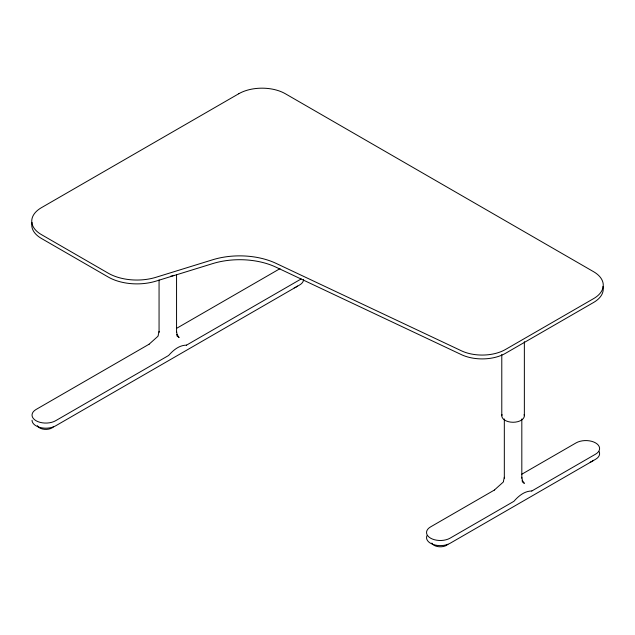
<?xml version="1.0" encoding="UTF-8"?>
<svg xmlns="http://www.w3.org/2000/svg" width="635" height="635" viewBox="0 0 635 635"><rect width="100%" height="100%" fill="white"/><g stroke="black" fill="none" stroke-linecap="round" stroke-linejoin="round"><path stroke-width="0.95" d="M159.06 331.438L158.139 335.605M504.325 477.29L503.404 481.457M149.066 344.241L158.052 336.169M494.324 490.093L503.317 482.021M149.098 344.218L36.076 409.472A13.803 7.969 0 0 0 36.076 420.743A13.803 7.969 0 0 0 55.594 420.743L168.616 355.489C173.331 350.147 179.062 345.226 186.555 345.13M176.459 328.422L280.035 268.629M186.523 345.146L299.545 279.892A13.803 7.969 0 0 0 301.093 278.828M494.363 490.069L430.57 526.899A13.803 7.969 0 0 0 430.57 538.163A13.803 7.969 0 0 0 450.088 538.163L513.874 501.34C518.597 495.998 524.327 491.077 531.82 490.974M521.653 474.313L576.056 442.905A13.803 7.969 0 0 1 595.574 442.905A13.803 7.969 0 0 1 595.574 454.168L531.789 490.998M522.16 481.719L524.359 483.386L522.224 480.274L522.518 481.211L521.819 477.29M176.903 335.875L179.102 337.534L176.967 334.423L177.252 335.367L176.562 331.438M524.359 341.701L524.359 415.758M521.819 418.973L521.819 478.171M504.325 418.973L504.325 478.171M501.785 354.536L501.785 415.758M176.562 274.995L176.562 332.319M159.06 279.94L159.06 332.319M174.077 275.32A11.287 6.517 0 0 1 170.728 276.201M524.145 414.48A11.287 6.517 0 0 1 513.072 422.267A11.287 6.517 0 0 1 502.007 414.48M602.964 286.52A32.956 19.026 0 0 1 593.598 302.466L505.484 353.33A32.956 19.026 0 0 1 462.113 354.973L276.352 267.343A57.396 33.139 0 0 0 211.82 263.874L156.067 281.107A40.569 23.424 0 0 1 108.228 277.027L41.402 238.442A32.956 19.026 0 0 1 32.036 222.504M303.594 279.384A13.803 7.969 0 0 1 299.545 285.02L55.594 425.863A13.803 7.969 0 0 1 40.553 427.593A13.803 7.969 0 0 1 32.036 420.227M53.435 426.863A8.779 5.072 0 0 1 44.688 429.355A8.779 5.072 0 0 1 37.346 425.64M297.394 286.012A8.779 5.072 0 0 1 294.18 287.869M447.937 544.282A8.779 5.072 0 0 1 439.182 546.775A8.779 5.072 0 0 1 431.848 543.06M593.423 460.288A8.779 5.072 0 0 1 590.209 462.145M599.146 451.596A13.803 7.969 0 0 1 595.574 459.288L450.088 543.29A13.803 7.969 0 0 1 433.427 544.552A13.803 7.969 0 0 1 426.998 535.591M238.752 93.75L41.402 207.693A32.956 19.026 0 0 0 41.402 234.601L108.228 273.185A40.569 23.424 0 0 0 156.067 277.265L211.82 260.033A57.396 33.139 0 0 1 276.352 263.509L462.113 351.131A32.956 19.026 0 0 0 505.484 349.488L593.598 298.625A32.956 19.026 0 0 0 593.598 271.709L285.361 93.75A32.956 19.026 0 0 0 238.752 93.75"/></g></svg>
